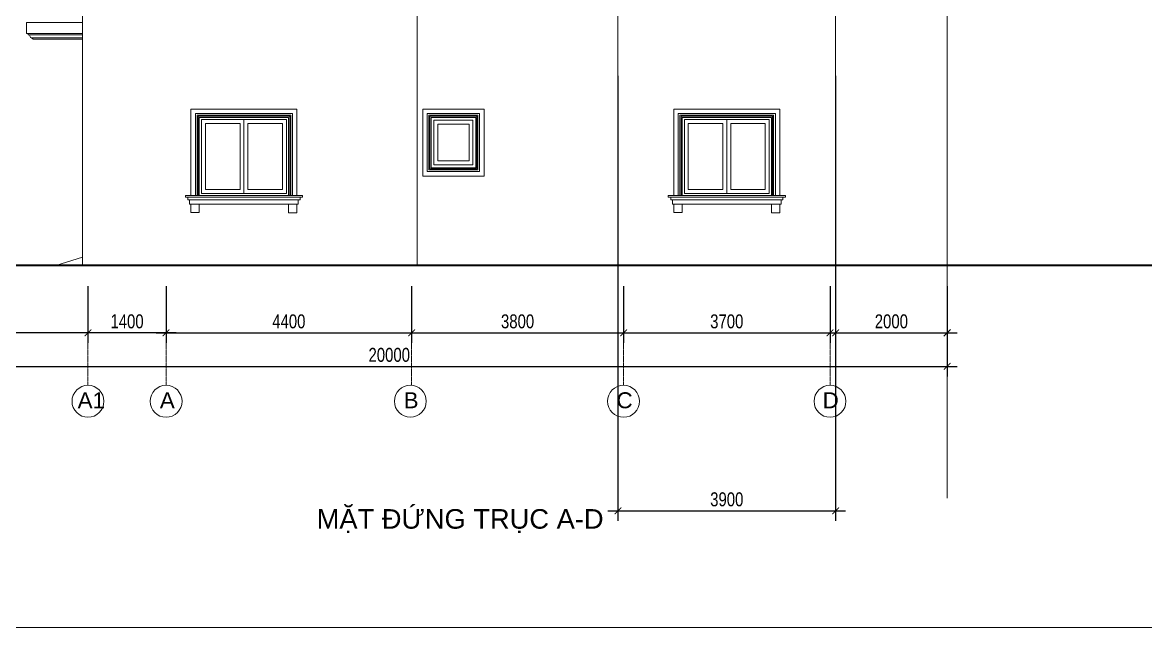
# Model space of a CAD drawing. Header units: millimetres. Extents: x 33748 to 451939, y -263262 to 62681.
# Drawn here: x 312593 to 332723, y -194383 to -183548 of the extents above; entities that cross this region are included whole.
import ezdxf
from ezdxf.enums import TextEntityAlignment as Align

# ---------------------------------------------------------------- set-up
doc = ezdxf.new("R2010")
doc.units = ezdxf.units.MM
doc.header["$PDMODE"] = 98
doc.linetypes.add('CENTER', pattern=[50.8, 31.75, -6.35, 6.35, -6.35])
doc.linetypes.add('HIDDEN', pattern=[0.375, 0.25, -0.125])
doc.layers.get('Defpoints').update_dxf_attribs({"color": 202, "lineweight": 13})
for name, color, linetype, lineweight in [('-CENTER', 143, 'CENTER', 13), ('-DOOR', 137, 'Continuous', 9), ('-HATCH', 8, 'Continuous', 5), ('-KH', 143, 'Continuous', 13), ('-LINE1', 7, 'Continuous', 18), ('-RANH GIOI KHU DAT', 12, 'CENTER', 18), ('-TEXT', 7, 'Continuous', 15), ('-WALL', 4, 'Continuous', 35)]:
    doc.layers.add(name, color=color, linetype=linetype, lineweight=lineweight)
for name, color, linetype in [('-HATCH CONCRETE', 54, 'Continuous'), ('1-NETMANH', 8, 'Continuous'), ('12. NET DIM', 9, 'Continuous')]:
    doc.layers.add(name, color=color, linetype=linetype)
doc.styles.add('1', font='arial.ttf')
doc.styles.add('AVANH', font='', dxfattribs={"width": 0.8})
doc.styles.get("Standard").update_dxf_attribs({"font": 'arial.ttf'})
doc.styles.get('AVANH').set_extended_font_data('.VnAvantH')
doc.dimstyles.new('C_100A3', dxfattribs={"dimscale": 100, "dimtxt": 2.5, "dimasz": 1.2, "dimexe": 1.8, "dimexo": 0, "dimgap": 0.75, "dimtad": 1, "dimdec": 0, "dimzin": 0, "dimdsep": 46, "dimtxsty": 'AVANH', "dimblk": 'ARCHTICK', "dimcen": 0, "dimdle": 1.8, "dimclrd": 256, "dimclre": 256, "dimclrt": 7, "dimadec": 0, "dimazin": 0, "dimtfac": 0.0001, "dimtdec": 0, "dimtix": 1, "dimtmove": 2, "dimatfit": 3, "dimldrblk": 'ARCHTICK', "dimfxl": 1.8, "dimtolj": 1, "dimtzin": 0, "dimarcsym": 0})

# ---------------------------------------------------------------- blocks, each defined once
blk = doc.blocks.new('_ARCHTICK')
at = {"const_width": 0.15}
blk.add_lwpolyline([(-0.5, -0.5), (0.5, 0.5)], dxfattribs=at)
blk = doc.blocks.new('*D1012')
at = {"layer": '12. NET DIM', "lineweight": -2, "transparency": 16777216}
for p, q in [((315167, -188270), (315167, -189286)), ((319567, -188270), (319567, -189286)), ((314987, -189106), (319747, -189106))]:
    blk.add_line(p, q, dxfattribs=at)
at = {"layer": 'Defpoints', "color": 0, "transparency": 16777216}
for p in [(315167, -188270), (319567, -188270), (319567, -189106)]:
    blk.add_point(p, dxfattribs=at)
at = {"layer": '12. NET DIM', "lineweight": -2, "transparency": 16777216, "xscale": 120, "yscale": 120, "zscale": 120, "rotation": 180}
blk.add_blockref('_ARCHTICK', (315167, -189106), dxfattribs=at)
at = {"layer": '12. NET DIM', "lineweight": -2, "transparency": 16777216, "xscale": 120, "yscale": 120, "zscale": 120}
blk.add_blockref('_ARCHTICK', (319567, -189106), dxfattribs=at)
at = {"layer": '12. NET DIM', "color": 7, "transparency": 16777216, "insert": (317367, -188902), "char_height": 250, "attachment_point": 5, "style": 'AVANH'}
blk.add_mtext('\\A1;4400', dxfattribs=at)
blk = doc.blocks.new('*D1013')
at = {"layer": '12. NET DIM', "lineweight": -2, "transparency": 16777216}
for p, q in [((319567, -188270), (319567, -189286)), ((323367, -188270), (323367, -189286)), ((319387, -189106), (323547, -189106))]:
    blk.add_line(p, q, dxfattribs=at)
at = {"layer": 'Defpoints', "color": 0, "transparency": 16777216}
for p in [(319567, -188270), (323367, -188270), (323367, -189106)]:
    blk.add_point(p, dxfattribs=at)
at = {"layer": '12. NET DIM', "lineweight": -2, "transparency": 16777216, "xscale": 120, "yscale": 120, "zscale": 120, "rotation": 180}
blk.add_blockref('_ARCHTICK', (319567, -189106), dxfattribs=at)
at = {"layer": '12. NET DIM', "lineweight": -2, "transparency": 16777216, "xscale": 120, "yscale": 120, "zscale": 120}
blk.add_blockref('_ARCHTICK', (323367, -189106), dxfattribs=at)
at = {"layer": '12. NET DIM', "color": 7, "transparency": 16777216, "insert": (321467, -188902), "char_height": 250, "attachment_point": 5, "style": 'AVANH'}
blk.add_mtext('\\A1;3800', dxfattribs=at)
blk = doc.blocks.new('*D1014')
at = {"layer": '12. NET DIM', "lineweight": -2, "transparency": 16777216}
for p, q in [((323367, -188270), (323367, -189286)), ((327067, -188270), (327067, -189286)), ((323187, -189106), (327247, -189106))]:
    blk.add_line(p, q, dxfattribs=at)
at = {"layer": 'Defpoints', "color": 0, "transparency": 16777216}
for p in [(323367, -188270), (327067, -188270), (327067, -189106)]:
    blk.add_point(p, dxfattribs=at)
at = {"layer": '12. NET DIM', "lineweight": -2, "transparency": 16777216, "xscale": 120, "yscale": 120, "zscale": 120, "rotation": 180}
blk.add_blockref('_ARCHTICK', (323367, -189106), dxfattribs=at)
at = {"layer": '12. NET DIM', "lineweight": -2, "transparency": 16777216, "xscale": 120, "yscale": 120, "zscale": 120}
blk.add_blockref('_ARCHTICK', (327067, -189106), dxfattribs=at)
at = {"layer": '12. NET DIM', "color": 7, "transparency": 16777216, "insert": (325217, -188902), "char_height": 250, "attachment_point": 5, "style": 'AVANH'}
blk.add_mtext('\\A1;3700', dxfattribs=at)
blk = doc.blocks.new('*D994')
at = {"layer": '12. NET DIM', "lineweight": -2, "transparency": 16777216}
for p, q in [((313767, -188270), (313767, -189286)), ((315167, -188270), (315167, -189286)), ((315347, -189106), (313587, -189106))]:
    blk.add_line(p, q, dxfattribs=at)
at = {"layer": 'Defpoints', "color": 0, "transparency": 16777216}
for p in [(313767, -188270), (315167, -188270), (313767, -189106)]:
    blk.add_point(p, dxfattribs=at)
at = {"layer": '12. NET DIM', "lineweight": -2, "transparency": 16777216, "xscale": 120, "yscale": 120, "zscale": 120, "rotation": 180}
blk.add_blockref('_ARCHTICK', (313767, -189106), dxfattribs=at)
at = {"layer": '12. NET DIM', "lineweight": -2, "transparency": 16777216, "xscale": 120, "yscale": 120, "zscale": 120}
blk.add_blockref('_ARCHTICK', (315167, -189106), dxfattribs=at)
at = {"layer": '12. NET DIM', "color": 7, "transparency": 16777216, "insert": (314467, -188902), "char_height": 250, "attachment_point": 5, "style": 'AVANH'}
blk.add_mtext('\\A1;1400', dxfattribs=at)
blk = doc.blocks.new('*D998')
at = {"layer": '12. NET DIM', "lineweight": -2, "transparency": 16777216}
for p, q in [((309167, -188270), (309167, -189286)), ((313767, -188270), (313767, -189286)), ((313947, -189106), (308987, -189106))]:
    blk.add_line(p, q, dxfattribs=at)
at = {"layer": 'Defpoints', "color": 0, "transparency": 16777216}
for p in [(309167, -188270), (313767, -188270), (309167, -189106)]:
    blk.add_point(p, dxfattribs=at)
at = {"layer": '12. NET DIM', "lineweight": -2, "transparency": 16777216, "xscale": 120, "yscale": 120, "zscale": 120, "rotation": 180}
blk.add_blockref('_ARCHTICK', (309167, -189106), dxfattribs=at)
at = {"layer": '12. NET DIM', "lineweight": -2, "transparency": 16777216, "xscale": 120, "yscale": 120, "zscale": 120}
blk.add_blockref('_ARCHTICK', (313767, -189106), dxfattribs=at)
at = {"layer": '12. NET DIM', "color": 7, "transparency": 16777216, "insert": (311467, -188902), "char_height": 250, "attachment_point": 5, "style": 'AVANH'}
blk.add_mtext('\\A1;4600', dxfattribs=at)
blk = doc.blocks.new('*D999')
at = {"layer": '12. NET DIM', "lineweight": -2, "transparency": 16777216}
for p, q in [((327167, -188270), (327167, -189286)), ((329167, -188270), (329167, -189286)), ((326987, -189106), (329347, -189106))]:
    blk.add_line(p, q, dxfattribs=at)
at = {"layer": 'Defpoints', "color": 0, "transparency": 16777216}
for p in [(327167, -188270), (329167, -188270), (329167, -189106)]:
    blk.add_point(p, dxfattribs=at)
at = {"layer": '12. NET DIM', "lineweight": -2, "transparency": 16777216, "xscale": 120, "yscale": 120, "zscale": 120, "rotation": 180}
blk.add_blockref('_ARCHTICK', (327167, -189106), dxfattribs=at)
at = {"layer": '12. NET DIM', "lineweight": -2, "transparency": 16777216, "xscale": 120, "yscale": 120, "zscale": 120}
blk.add_blockref('_ARCHTICK', (329167, -189106), dxfattribs=at)
at = {"layer": '12. NET DIM', "color": 7, "transparency": 16777216, "insert": (328167, -188902), "char_height": 250, "attachment_point": 5, "style": 'AVANH'}
blk.add_mtext('\\A1;2000', dxfattribs=at)
blk = doc.blocks.new('*D1000')
at = {"layer": '12. NET DIM', "lineweight": -2, "transparency": 16777216}
for p, q in [((309167, -188270), (309167, -189886)), ((329167, -188270), (329167, -189886)), ((308987, -189706), (329347, -189706))]:
    blk.add_line(p, q, dxfattribs=at)
at = {"layer": 'Defpoints', "color": 0, "transparency": 16777216}
for p in [(309167, -188270), (329167, -188270), (329167, -189706)]:
    blk.add_point(p, dxfattribs=at)
at = {"layer": '12. NET DIM', "lineweight": -2, "transparency": 16777216, "xscale": 120, "yscale": 120, "zscale": 120, "rotation": 180}
blk.add_blockref('_ARCHTICK', (309167, -189706), dxfattribs=at)
at = {"layer": '12. NET DIM', "lineweight": -2, "transparency": 16777216, "xscale": 120, "yscale": 120, "zscale": 120}
blk.add_blockref('_ARCHTICK', (329167, -189706), dxfattribs=at)
at = {"layer": '12. NET DIM', "color": 7, "transparency": 16777216, "insert": (319167, -189502), "char_height": 250, "attachment_point": 5, "style": 'AVANH'}
blk.add_mtext('\\A1;20000', dxfattribs=at)
blk = doc.blocks.new('*D1027')
at = {"layer": '-HATCH CONCRETE', "lineweight": -2, "transparency": 16777216}
for p, q in [((323267, -184503), (323267, -192473)), ((327167, -184503), (327167, -192473)), ((323087, -192293), (327347, -192293))]:
    blk.add_line(p, q, dxfattribs=at)
at = {"layer": 'Defpoints', "color": 0, "transparency": 16777216}
for p in [(323267, -184503), (327167, -184503), (327167, -192293)]:
    blk.add_point(p, dxfattribs=at)
at = {"layer": '-HATCH CONCRETE', "lineweight": -2, "transparency": 16777216, "xscale": 120, "yscale": 120, "zscale": 120, "rotation": 180}
blk.add_blockref('_ARCHTICK', (323267, -192293), dxfattribs=at)
at = {"layer": '-HATCH CONCRETE', "lineweight": -2, "transparency": 16777216, "xscale": 120, "yscale": 120, "zscale": 120}
blk.add_blockref('_ARCHTICK', (327167, -192293), dxfattribs=at)
at = {"layer": '-HATCH CONCRETE', "color": 7, "transparency": 16777216, "insert": (325217, -192089), "char_height": 250, "attachment_point": 5, "style": 'AVANH'}
blk.add_mtext('\\A1;3900', dxfattribs=at)
blk = doc.blocks.new('ARCHTICK')
at = {"color": 0, "linetype": 'ByBlock', "const_width": 0.15}
blk.add_lwpolyline([(-0.5, -0.5), (0.5, 0.5)], dxfattribs=at)

msp = doc.modelspace()

# ---------------------------------------------------------------- linework, layer by layer
at = {"layer": '-CENTER', "ltscale": 0.1}
for p, q in [((332528.1, -187898.5), (329667.1, -187898.5)), ((313766.9, -188269.9), (313766.9, -190045.7)), ((315166.9, -188269.9), (315166.9, -190045.7)), ((319566.9, -188269.9), (319566.9, -190045.7)), ((323366.9, -188269.9), (323366.9, -190045.7)), ((327067.2, -188269.9), (327067.2, -190045.7))]:
    msp.add_line(p, q, dxfattribs=at)
at = {"layer": '-DOOR', "lineweight": 9}
for p, q in [((317322.3, -185288.5), (317322.3, -186608.5)), ((325977.1, -185288.5), (325977.1, -186608.5))]:
    msp.add_line(p, q, dxfattribs=at)
for points in [[(315802.3, -186608.5), (315802.3, -185288.5), (317322.3, -185288.5), (317322.3, -186608.5), (315802.3, -186608.5)], [(316492.3, -186538.5), (316492.3, -185358.5), (315872.3, -185358.5), (315872.3, -186538.5), (316492.3, -186538.5)], [(316562.3, -185288.5), (316562.3, -186608.5)], [(316632.3, -186538.5), (316632.3, -185358.5), (317252.3, -185358.5), (317252.3, -186538.5), (316632.3, -186538.5)], [(324457.1, -186608.5), (324457.1, -185288.5), (325977.1, -185288.5), (325977.1, -186608.5), (324457.1, -186608.5)], [(325147.1, -186538.5), (325147.1, -185358.5), (324527.1, -185358.5), (324527.1, -186538.5), (325147.1, -186538.5)], [(325217.1, -185288.5), (325217.1, -186608.5)], [(325287.1, -186538.5), (325287.1, -185358.5), (325907.1, -185358.5), (325907.1, -186538.5), (325287.1, -186538.5)]]:
    msp.add_lwpolyline(points, dxfattribs=at)
for points in [[(319896.9, -185228.5), (320736.9, -185228.5), (320736.9, -186168.5), (319896.9, -186168.5)], [(320716.9, -185248.5), (319916.9, -185248.5), (319916.9, -186148.5), (320716.9, -186148.5)], [(320666.9, -185298.5), (319966.9, -185298.5), (319966.9, -186098.5), (320666.9, -186098.5)], [(320596.9, -185368.5), (320036.9, -185368.5), (320036.9, -186028.5), (320596.9, -186028.5)]]:
    msp.add_lwpolyline(points, close=True, dxfattribs=at)
at = {"layer": '-HATCH'}
for p, q in [((315512.3, -186678.5), (317612.3, -186678.5)), ((315557.3, -186678.5), (317567.3, -186678.5)), ((317567.3, -186723.5), (315557.3, -186723.5)), ((317537.3, -186723.5), (315587.3, -186723.5)), ((324167.1, -186678.5), (326267.1, -186678.5)), ((324212.1, -186678.5), (326222.1, -186678.5)), ((326222.1, -186723.5), (324212.1, -186723.5)), ((326192.1, -186723.5), (324242.1, -186723.5))]:
    msp.add_line(p, q, dxfattribs=at)
at = {"layer": '-KH'}
for centre in [(313766.9, -190332), (315166.9, -190332), (319545.1, -190331.2), (323366.9, -190332), (327067.2, -190332)]:
    msp.add_circle(centre, 286.3, dxfattribs=at)
at = {"layer": '-LINE1'}
for p, q in [((313666.9, -187898.5), (313666.9, -177476.5)), ((327167.2, -187898.5), (327167.2, -177476.5)), ((319666.9, -187898.5), (319666.9, -177648.5)), ((323266.9, -187898.5), (323266.9, -177648.5))]:
    msp.add_line(p, q, dxfattribs=at)
at = {"layer": '-LINE1', "lineweight": 20}
for p, q in [((312666.9, -183548.5), (313666.9, -183548.5)), ((312666.9, -183748.5), (312666.9, -183548.5)), ((312666.9, -183748.5), (313666.9, -183748.5)), ((312696.9, -183748.5), (312696.9, -183769.3)), ((312776.9, -183848.5), (313666.9, -183848.5))]:
    msp.add_line(p, q, dxfattribs=at)
for points in [[(312696.9, -183769.3), (313666.9, -183769.3)], [(312757.5, -183824.6), (312757.5, -183830.9)], [(312757.5, -183824.6), (313666.9, -183824.6)], [(317512.3, -186648.5), (317512.3, -185098.5), (315612.3, -185098.5), (315612.3, -186648.5)], [(326167.1, -186648.5), (326167.1, -185098.5), (324267.1, -185098.5), (324267.1, -186648.5)], [(317362.3, -186648.5), (317362.3, -185248.5), (315762.3, -185248.5), (315762.3, -186648.5)], [(326017.1, -186648.5), (326017.1, -185248.5), (324417.1, -185248.5), (324417.1, -186648.5)], [(317612.3, -186648.5), (315512.3, -186648.5), (315512.3, -186678.5), (315557.3, -186678.5), (315557.3, -186723.5), (315587.3, -186723.5), (315587.3, -186803.5), (317537.3, -186803.5), (317537.3, -186723.5), (317567.3, -186723.5), (317567.3, -186678.5), (317612.3, -186678.5), (317612.3, -186648.5)], [(326267.1, -186648.5), (324167.1, -186648.5), (324167.1, -186678.5), (324212.1, -186678.5), (324212.1, -186723.5), (324242.1, -186723.5), (324242.1, -186803.5), (326192.1, -186803.5), (326192.1, -186723.5), (326222.1, -186723.5), (326222.1, -186678.5), (326267.1, -186678.5), (326267.1, -186648.5)]]:
    msp.add_lwpolyline(points, dxfattribs=at)
at = {"layer": '-LINE1', "color": 0, "lineweight": 20}
msp.add_lwpolyline([(319766.9, -186298.5), (320866.9, -186298.5), (320866.9, -185098.5), (319766.9, -185098.5)], close=True, dxfattribs=at)
at = {"layer": '-LINE1', "lineweight": 20}
for points in [[(320736.9, -185228.5), (319896.9, -185228.5), (319896.9, -186168.5), (320736.9, -186168.5)], [(315762.2, -186803.5), (315612.3, -186803.5), (315612.3, -186953.5), (315762.2, -186953.5)], [(317512.2, -186803.5), (317362.3, -186803.5), (317362.3, -186954.6), (317512.2, -186954.6)], [(324417.1, -186803.5), (324267.1, -186803.5), (324267.1, -186953.5), (324417.1, -186953.5)], [(326167.1, -186803.5), (326017.1, -186803.5), (326017.1, -186954.6), (326167.1, -186954.6)]]:
    msp.add_lwpolyline(points, close=True, dxfattribs=at)
at = {"layer": '-LINE1'}
msp.add_lwpolyline([(313666.9, -187748.5), (313193.7, -187898.5)], dxfattribs=at)
at = {"layer": '-LINE1', "lineweight": 20}
for centre, radius, start, end in [((312697.3, -183802.5), 33.3, 5.47259, 90.67911), ((312759.9, -183795), 29.8, 188.48378, 265.49102), ((312759.6, -183848), 17.3, 358.39355, 97.04259)]:
    msp.add_arc(centre, radius, start, end, dxfattribs=at)
at = {"layer": '-RANH GIOI KHU DAT', "linetype": 'HIDDEN', "ltscale": 10}
msp.add_line((329167.2, -192068.1), (329167.2, -173587.7), dxfattribs=at)
at = {"layer": '-WALL'}
msp.add_lwpolyline([(336947.2, -187898.5), (305447.2, -187898.5)], dxfattribs=at)
at = {"layer": '1-NETMANH', "lineweight": 20}
for p, q in [((315692.3, -185178.5), (317432.3, -185178.5)), ((315692.3, -185178.5), (315692.3, -186648.5)), ((317432.3, -185178.5), (317432.3, -186648.5)), ((319846.9, -185178.5), (320786.9, -185178.5)), ((319846.9, -185178.5), (319846.9, -186218.5)), ((320786.9, -185178.5), (320786.9, -186218.5)), ((324347.1, -185178.5), (326087.1, -185178.5)), ((324347.1, -185178.5), (324347.1, -186648.5)), ((326087.1, -185178.5), (326087.1, -186648.5)), ((315722.3, -185208.5), (317402.3, -185208.5)), ((315722.3, -185208.5), (315722.3, -186648.5)), ((315742.3, -185228.5), (317382.3, -185228.5)), ((315742.3, -185228.5), (315742.3, -186648.5)), ((317382.3, -185228.5), (317382.3, -186648.5)), ((317402.3, -185208.5), (317402.3, -186648.5)), ((319876.9, -185208.5), (320756.9, -185208.5)), ((319876.9, -185208.5), (319876.9, -186188.5)), ((319896.9, -185228.5), (319896.9, -186168.5)), ((320736.9, -185228.5), (320736.9, -186168.5)), ((320756.9, -185208.5), (320756.9, -186188.5)), ((324377.1, -185208.5), (326057.1, -185208.5)), ((324377.1, -185208.5), (324377.1, -186648.5)), ((324397.1, -185228.5), (326037.1, -185228.5)), ((324397.1, -185228.5), (324397.1, -186648.5)), ((326037.1, -185228.5), (326037.1, -186648.5)), ((326057.1, -185208.5), (326057.1, -186648.5)), ((319876.9, -186188.5), (320756.9, -186188.5)), ((319846.9, -186218.5), (320786.9, -186218.5))]:
    msp.add_line(p, q, dxfattribs=at)
at = {"layer": 'Defpoints'}
msp.add_lwpolyline([(305447.2, -194382.9), (336947.2, -194382.9), (336947.2, -172107.9), (305447.2, -172107.9)], close=True, dxfattribs=at)

# ---------------------------------------------------------------- texts
at = {"layer": '-TEXT', "color": 2, "style": '1'}
for s, height, p in [('A1', 286.31, (313826.2, -190313.9)), ('A', 286.3, (315188.8, -190313.9)), ('B', 286.3, (319558.9, -190313.1)), ('C', 286.3, (323384.7, -190313.9)), ('D', 286.3, (327079.5, -190313.9))]:
    msp.add_text(s, height=height, dxfattribs=at).set_placement(p, align=Align.MIDDLE_CENTER)
at = {"layer": '-TEXT', "color": 4}
msp.add_text('MẶT ĐỨNG TRỤC A-D', height=350, dxfattribs=at).set_placement((320437.3, -192612.9), align=Align.CENTER)

# ---------------------------------------------------------------- dimensions: what is measured, and where the dimension line sits
at = {"layer": '-HATCH CONCRETE'}
dim = msp.add_linear_dim(base=(327167.2, -192293.3), p1=(323266.9, -184503.3), p2=(327167.2, -184503.3), dimstyle='C_100A3', override={"dimldrblk": 'ARCHTICK'}, dxfattribs=at)
dim.commit()
dim.dimension.update_dxf_attribs({"geometry": '*D1027', "text_midpoint": (325217.1, -192089)})
at = {"layer": '12. NET DIM'}
for base, p1, p2, picture, middle in [((309167.2, -189105.9), (313766.9, -188269.9), (309167.2, -188269.9), '*D998', (311467.1, -188901.6)), ((329167.2, -189705.9), (309167.2, -188269.9), (329167.2, -188269.9), '*D1000', (319167.2, -189501.6)), ((313766.9, -189105.9), (315166.9, -188269.9), (313766.9, -188269.9), '*D994', (314466.9, -188901.6)), ((319566.9, -189105.9), (315166.9, -188269.9), (319566.9, -188269.9), '*D1012', (317366.9, -188901.6)), ((323366.9, -189105.9), (319566.9, -188269.9), (323366.9, -188269.9), '*D1013', (321466.9, -188901.6)), ((327067.2, -189105.9), (323366.9, -188269.9), (327067.2, -188269.9), '*D1014', (325217.1, -188901.6)), ((329167.2, -189105.9), (327167.2, -188269.9), (329167.2, -188269.9), '*D999', (328167.2, -188901.6))]:
    dim = msp.add_linear_dim(base=base, p1=p1, p2=p2, dimstyle='C_100A3', dxfattribs=at)
    dim.commit()
    dim.dimension.update_dxf_attribs({"geometry": picture, "text_midpoint": middle})

doc.saveas('drawing.dxf')
